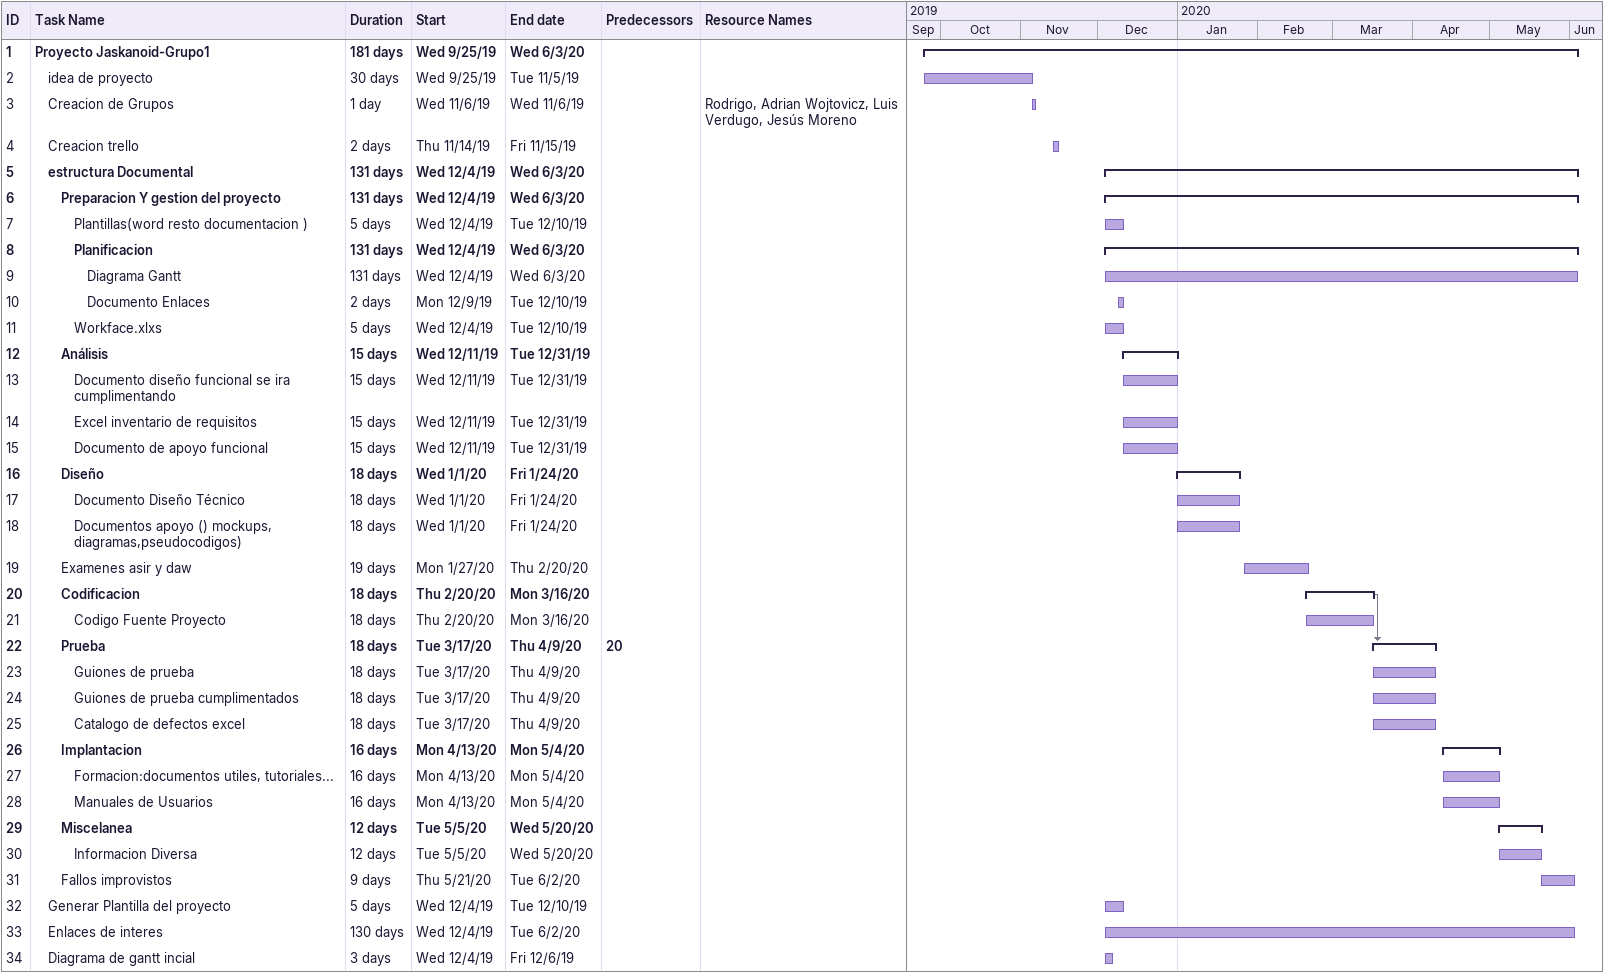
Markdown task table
| ID | Level | Task | Duration | Start | Finish | Predecessors | Resources |
|---|---|---|---|---|---|---|---|
| 1 | 1 | **Proyecto Jaskanoid-Grupo1** | 181d | 2019-09-25 | 2020-06-03 |  |  |
| 2 | 2 | idea de proyecto | 30d | 2019-09-25 | 2019-11-05 |  |  |
| 3 | 2 | Creacion de Grupos | 1d | 2019-11-06 | 2019-11-06 |  | Rodrigo, Adrian Wojtovicz, Luis Verdugo, Jesús Moreno |
| 4 | 2 | Creacion trello | 2d | 2019-11-14 | 2019-11-15 |  |  |
| 5 | 2 | **estructura Documental** | 131d | 2019-12-04 | 2020-06-03 |  |  |
| 6 | 3 | **Preparacion Y gestion del proyecto** | 131d | 2019-12-04 | 2020-06-03 |  |  |
| 7 | 4 | Plantillas(word resto documentacion ) | 5d | 2019-12-04 | 2019-12-10 |  |  |
| 8 | 4 | **Planificacion** | 131d | 2019-12-04 | 2020-06-03 |  |  |
| 9 | 5 | Diagrama Gantt | 131d | 2019-12-04 | 2020-06-03 |  |  |
| 10 | 5 | Documento Enlaces | 2d | 2019-12-09 | 2019-12-10 |  |  |
| 11 | 4 | Workface.xlxs | 5d | 2019-12-04 | 2019-12-10 |  |  |
| 12 | 3 | **Análisis** | 15d | 2019-12-11 | 2019-12-31 |  |  |
| 13 | 4 | Documento diseño funcional se ira cumplimentando | 15d | 2019-12-11 | 2019-12-31 |  |  |
| 14 | 4 | Excel inventario de requisitos | 15d | 2019-12-11 | 2019-12-31 |  |  |
| 15 | 4 | Documento de apoyo funcional | 15d | 2019-12-11 | 2019-12-31 |  |  |
| 16 | 3 | **Diseño** | 18d | 2020-01-01 | 2020-01-24 |  |  |
| 17 | 4 | Documento Diseño Técnico | 18d | 2020-01-01 | 2020-01-24 |  |  |
| 18 | 4 | Documentos apoyo () mockups, diagramas,pseudocodigos) | 18d | 2020-01-01 | 2020-01-24 |  |  |
| 19 | 3 | Examenes asir y daw | 19d | 2020-01-27 | 2020-02-20 |  |  |
| 20 | 3 | **Codificacion** | 18d | 2020-02-20 | 2020-03-16 |  |  |
| 21 | 4 | Codigo Fuente Proyecto | 18d | 2020-02-20 | 2020-03-16 |  |  |
| 22 | 3 | **Prueba** | 18d | 2020-03-17 | 2020-04-09 | 20 |  |
| 23 | 4 | Guiones de prueba | 18d | 2020-03-17 | 2020-04-09 |  |  |
| 24 | 4 | Guiones de prueba cumplimentados | 18d | 2020-03-17 | 2020-04-09 |  |  |
| 25 | 4 | Catalogo de defectos excel | 18d | 2020-03-17 | 2020-04-09 |  |  |
| 26 | 3 | **Implantacion** | 16d | 2020-04-13 | 2020-05-04 |  |  |
| 27 | 4 | Formacion:documentos utiles, tutoriales... | 16d | 2020-04-13 | 2020-05-04 |  |  |
| 28 | 4 | Manuales de Usuarios | 16d | 2020-04-13 | 2020-05-04 |  |  |
| 29 | 3 | **Miscelanea** | 12d | 2020-05-05 | 2020-05-20 |  |  |
| 30 | 4 | Informacion Diversa | 12d | 2020-05-05 | 2020-05-20 |  |  |
| 31 | 3 | Fallos improvistos | 9d | 2020-05-21 | 2020-06-02 |  |  |
| 32 | 2 | Generar Plantilla del proyecto | 5d | 2019-12-04 | 2019-12-10 |  |  |
| 33 | 2 | Enlaces de interes | 130d | 2019-12-04 | 2020-06-02 |  |  |
| 34 | 2 | Diagrama de gantt incial | 3d | 2019-12-04 | 2019-12-06 |  |  |
